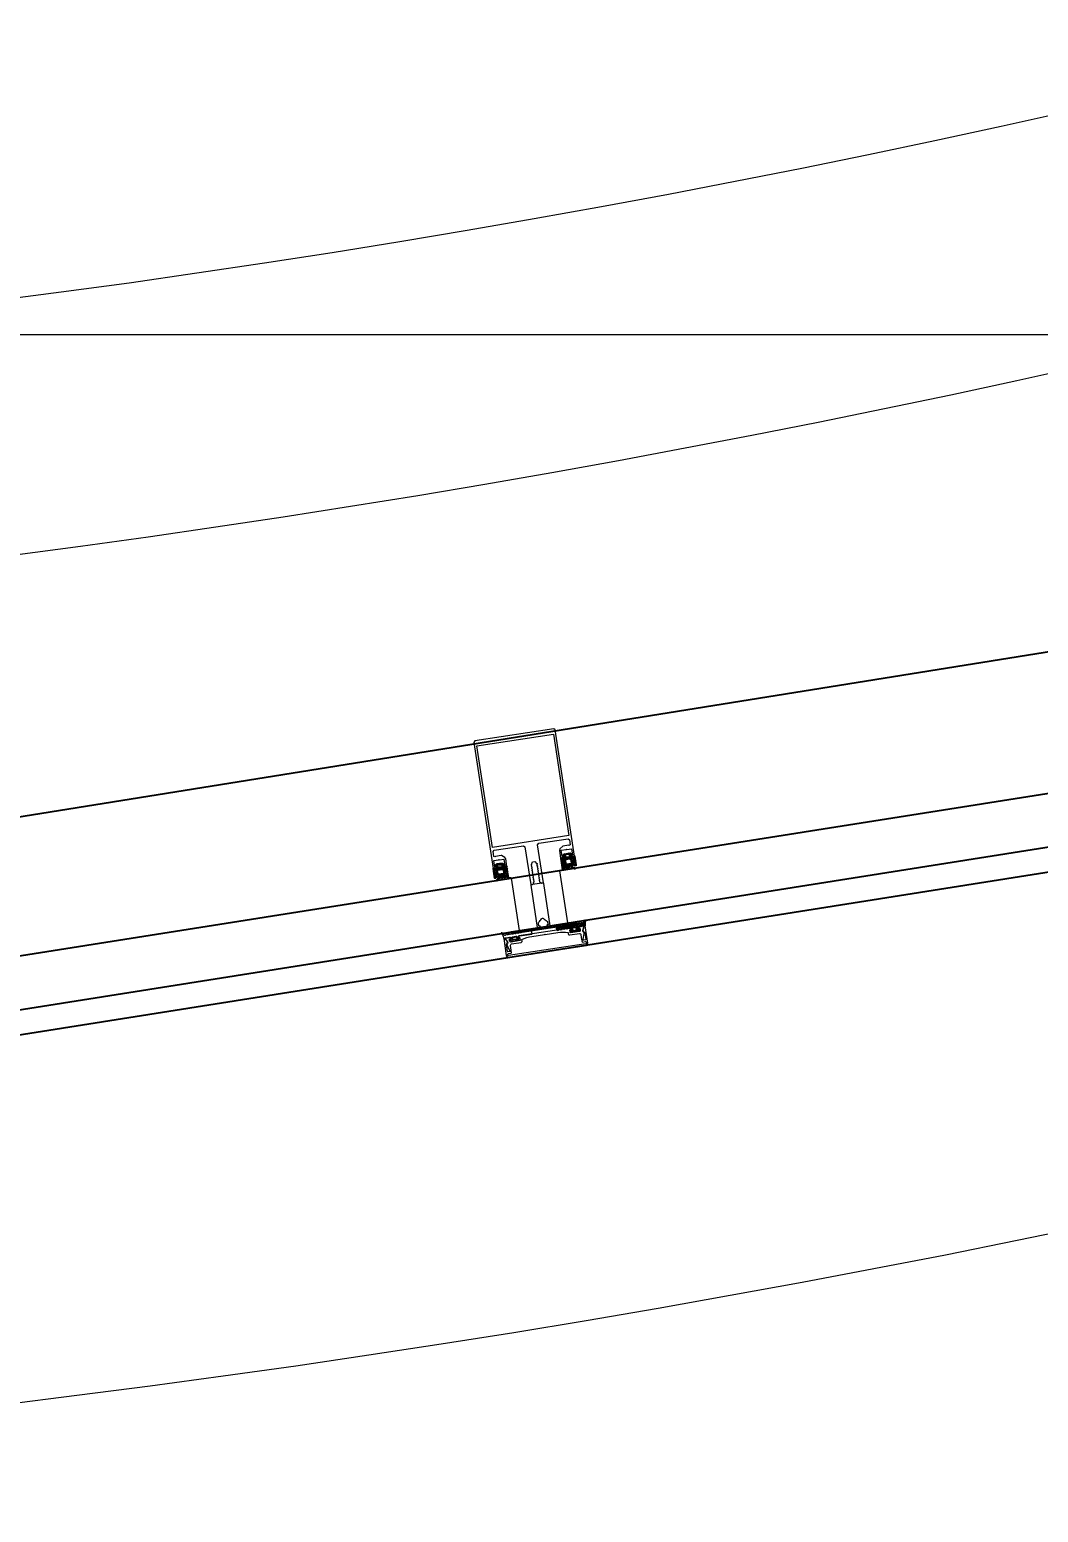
# Model space of a CAD drawing. Header units: millimetres. Extents: x -8689834 to 9419935, y 0 to 135940.
# Drawn here: x -61000 to -60218, y 105688 to 106837 of the extents above; entities that cross this region are included whole.
import ezdxf
from ezdxf import colors
from ezdxf.entities.mleader import LeaderData, LeaderLine
from ezdxf.math import Vec2, Vec3

# ---------------------------------------------------------------- set-up
doc = ezdxf.new("R2010")
doc.units = ezdxf.units.MM
doc.header["$MEASUREMENT"] = 0
doc.linetypes.add('CENTER', pattern=[2, 1.25, -0.25, 0.25, -0.25])
doc.layers.get('0').update_dxf_attribs({"color": 250, "lineweight": 9})
doc.layers.add('АР_новое окно', color=155, linetype='Continuous')
for name, color, linetype, lineweight in [('АР_Окна', 4, 'Continuous', 0), ('АР_Оси', 7, 'Continuous', 9), ('АР_Отметки', 250, 'Continuous', 15), ('АР_Подоконники', 163, 'Continuous', 9), ('АР_Сущ Несущая стена', 216, 'Continuous', 30)]:
    doc.layers.add(name, color=color, linetype=linetype, lineweight=lineweight)
doc.layers.get('0').freeze()
doc.styles.add('ISOCPEUR', font='isocpeur.ttf', dxfattribs={"width": 0.7})
pattern_1 = [(53.70590696, (-327246.9913, -7413.0294), (-1.279508033, 0.939689014), []), (143.70590696, (-327246.9913, -7413.0294), (-0.939689014, -1.279508033), [])]

# ---------------------------------------------------------------- blocks, each defined once
blk = doc.blocks.new('_DotSmall')
at = {"color": 0, "linetype": 'ByBlock', "const_width": 0.5}
blk.add_lwpolyline([(-0.0625, 0, 1), (0.0625, 0, 1)], format="xyb", close=True, dxfattribs=at)
blk = doc.blocks.new('A$Cec9b444d')
at = {"layer": 'АР_новое окно'}
h = blk.add_hatch(dxfattribs=at)
h.set_pattern_fill('ANSI37', color=256, scale=0.5, angle=8.7059)
h.set_pattern_definition(pattern_1)
edge = h.paths.add_edge_path()
edge.add_line((-1301.6, -6391.4), (-1300.7, -6391.3))
edge.add_arc((-1300.6, -6391.7), 0.427, 47.1731, 98.7125, ccw=False)
edge.add_arc((-1300, -6391.1), 0.427, 227.1851, 368.7091)
edge.add_line((-1299.6, -6391), (-1299.8, -6390))
edge.add_arc((-1300, -6390), 0.183, 8.6877, 98.7241)
edge.add_line((-1300, -6389.8), (-1300.1, -6389.8))
edge.add_arc((-1300.1, -6389.6), 0.183, 143.6951, 278.7065, ccw=False)
edge.add_line((-1300.3, -6389.5), (-1299.2, -6388.3))
edge.add_arc((-1298.8, -6388.7), 0.637, 97.7482, 135.0802, ccw=False)
edge.add_line((-1298.9, -6388.1), (-1294.8, -6387.4))
edge.add_arc((-1294.7, -6388.1), 0.637, 62.3316, 99.6636, ccw=False)
edge.add_line((-1294.4, -6387.5), (-1293, -6388.4))
edge.add_arc((-1293.1, -6388.6), 0.183, -81.2947, 53.7167, ccw=False)
edge.add_line((-1293.1, -6388.7), (-1293.2, -6388.8))
edge.add_arc((-1293.2, -6388.9), 0.183, 98.6877, 188.7241)
edge.add_line((-1293.4, -6389), (-1293.2, -6390.1))
edge.add_arc((-1292.8, -6390), 0.427, 188.7027, 330.2267)
edge.add_arc((-1292, -6390.4), 0.427, 98.6993, 150.2387, ccw=False)
edge.add_line((-1292.1, -6390), (-1291, -6389.8))
edge.add_arc((-1291, -6390), 0.183, 8.6877, 98.7241, ccw=False)
edge.add_line((-1290.8, -6390), (-1289.7, -6397.1))
edge.add_arc((-1290, -6397.2), 0.306, -81.2152, 11.8611, ccw=False)
edge.add_line((-1290, -6397.5), (-1290.7, -6397.6))
edge.add_arc((-1290.7, -6397.3), 0.304, 253.6607, 278.7278, ccw=False)
edge.add_line((-1290.8, -6397.6), (-1293, -6397))
edge.add_arc((-1293.1, -6397.3), 0.305, 73.6917, 228.3359)
edge.add_arc((-1286.8, -6390), 9.95, 229.4319, 247.5187)
edge.add_arc((-1290.7, -6399.6), 0.4, 0.248, 77.1638, ccw=False)
edge.add_arc((-1290.9, -6399.4), 0.602, 250.8253, 345.0781, ccw=False)
edge.add_arc((-1286.9, -6389.8), 11, 238.5841, 247.3857, ccw=False)
edge.add_arc((-1295.7, -6404.4), 6.09, 58.8587, 78.7142)
edge.add_arc((-1294.6, -6398.8), 0.305, 77.8704, 154.3689)
edge.add_line((-1294.9, -6398.6), (-1295.3, -6399.4))
edge.add_arc((-1295.5, -6399.3), 0.305, 223.0488, 334.363, ccw=False)
edge.add_line((-1295.8, -6399.5), (-1296.4, -6398.8))
edge.add_arc((-1296.6, -6399.1), 0.305, 43.0488, 154.363)
edge.add_line((-1296.9, -6398.9), (-1297.2, -6399.7))
edge.add_arc((-1297.5, -6399.6), 0.305, 223.0488, 334.363, ccw=False)
edge.add_line((-1297.7, -6399.8), (-1298.3, -6399.1))
edge.add_arc((-1298.5, -6399.4), 0.305, 43.0526, 143.6977)
edge.add_line((-1298.8, -6399.2), (-1299.9, -6400.7))
edge.add_arc((-1300.1, -6400.5), 0.305, 188.7328, 323.702, ccw=False)
edge.add_line((-1300.4, -6400.6), (-1301.8, -6391.7))
edge.add_arc((-1301.6, -6391.6), 0.183, 98.7241, 188.7241, ccw=False)
edge = h.paths.add_edge_path(flags=16)
edge.add_line((-1295.4, -6388.4), (-1298, -6388.8))
edge.add_arc((-1297.9, -6389.3), 0.541, 98.7059, 188.7059)
edge.add_line((-1298.4, -6389.4), (-1298.3, -6390.4))
edge.add_arc((-1297.7, -6390.3), 0.541, 188.7059, 278.7059)
edge.add_line((-1297.7, -6390.8), (-1295.1, -6390.5))
edge.add_arc((-1295.2, -6389.9), 0.541, 278.7059, 368.7059)
edge.add_line((-1294.7, -6389.8), (-1294.8, -6388.9))
edge.add_arc((-1295.3, -6388.9), 0.541, 8.7059, 98.7059)
edge = h.paths.add_edge_path(flags=16)
edge.add_line((-1294.3, -6392.1), (-1298, -6392.6))
edge.add_arc((-1297.9, -6393.2), 0.541, 98.7059, 188.7059)
edge.add_line((-1298.4, -6393.2), (-1298, -6395.8))
edge.add_arc((-1297.5, -6395.7), 0.541, 188.7059, 278.7059)
edge.add_line((-1297.4, -6396.2), (-1293.7, -6395.7))
edge.add_arc((-1293.8, -6395.1), 0.541, 278.7059, 368.7059)
edge.add_line((-1293.2, -6395.1), (-1293.6, -6392.5))
edge.add_arc((-1294.2, -6392.6), 0.541, 8.7059, 98.7059)
h = blk.add_hatch(dxfattribs=at)
h.set_pattern_fill('ANSI37', color=256, scale=0.5, angle=8.7059)
h.set_pattern_definition(pattern_1)
edge = h.paths.add_edge_path()
edge.add_line((-1343.7, -6397.9), (-1344.6, -6398))
edge.add_arc((-1344.6, -6398.5), 0.427, 98.6993, 150.2387)
edge.add_arc((-1345.3, -6398), 0.427, 188.7027, 330.2267, ccw=False)
edge.add_line((-1345.7, -6398.1), (-1345.9, -6397))
edge.add_arc((-1345.7, -6397), 0.183, 98.6877, 188.7241, ccw=False)
edge.add_line((-1345.7, -6396.8), (-1345.6, -6396.8))
edge.add_arc((-1345.6, -6396.6), 0.183, 278.7053, 413.7167)
edge.add_line((-1345.5, -6396.5), (-1346.9, -6395.6))
edge.add_arc((-1347.2, -6396.1), 0.637, 62.3316, 99.6636)
edge.add_line((-1347.3, -6395.5), (-1351.4, -6396.1))
edge.add_arc((-1351.3, -6396.8), 0.637, 97.7482, 135.0802)
edge.add_line((-1351.8, -6396.3), (-1352.8, -6397.6))
edge.add_arc((-1352.7, -6397.7), 0.183, 143.6951, 278.7065)
edge.add_line((-1352.6, -6397.9), (-1352.5, -6397.8))
edge.add_arc((-1352.5, -6398), 0.183, 8.6877, 98.7241, ccw=False)
edge.add_line((-1352.3, -6398), (-1352.1, -6399.1))
edge.add_arc((-1352.6, -6399.1), 0.427, -132.8149, 8.7091, ccw=False)
edge.add_arc((-1353.1, -6399.8), 0.427, 47.1731, 98.7125)
edge.add_line((-1353.2, -6399.3), (-1354.3, -6399.5))
edge.add_arc((-1354.3, -6399.7), 0.183, 98.6877, 188.7241)
edge.add_line((-1354.4, -6399.7), (-1353.4, -6406.8))
edge.add_arc((-1353, -6406.8), 0.306, 185.5508, 278.627)
edge.add_line((-1353, -6407.1), (-1352.3, -6407))
edge.add_arc((-1352.3, -6406.7), 0.304, 278.684, 303.7511)
edge.add_line((-1352.2, -6406.9), (-1350.2, -6405.8))
edge.add_arc((-1350.1, -6406), 0.305, -30.9241, 123.7201, ccw=False)
edge.add_arc((-1358.2, -6400.9), 9.95, 309.8931, 327.9799, ccw=False)
edge.add_arc((-1351.7, -6408.9), 0.4, 120.248, 197.1638)
edge.add_arc((-1351.5, -6408.7), 0.602, 212.3338, 306.5865)
edge.add_arc((-1358.3, -6400.7), 11, 310.0261, 318.8277)
edge.add_arc((-1345.4, -6412), 6.09, 118.6976, 138.5531, ccw=False)
edge.add_arc((-1348.2, -6407), 0.305, 43.0429, 119.5415, ccw=False)
edge.add_line((-1348, -6406.7), (-1347.4, -6407.4))
edge.add_arc((-1347.1, -6407.2), 0.305, 223.0488, 334.363)
edge.add_line((-1346.9, -6407.3), (-1346.5, -6406.5))
edge.add_arc((-1346.2, -6406.7), 0.305, 43.0488, 154.363, ccw=False)
edge.add_line((-1346, -6406.4), (-1345.4, -6407.1))
edge.add_arc((-1345.2, -6406.9), 0.305, 223.0488, 334.363)
edge.add_line((-1344.9, -6407), (-1344.5, -6406.2))
edge.add_arc((-1344.3, -6406.4), 0.305, 53.7141, 154.3592, ccw=False)
edge.add_line((-1344.1, -6406.1), (-1342.6, -6407.2))
edge.add_arc((-1342.4, -6407), 0.305, 233.7098, 368.679)
edge.add_line((-1342.1, -6406.9), (-1343.5, -6398))
edge.add_arc((-1343.6, -6398.1), 0.183, 8.6877, 98.6877)
edge = h.paths.add_edge_path(flags=16)
edge.add_line((-1350.5, -6396.8), (-1348, -6396.5))
edge.add_arc((-1347.9, -6397), 0.541, 8.7059, 98.7059, ccw=False)
edge.add_line((-1347.3, -6396.9), (-1347.2, -6397.9))
edge.add_arc((-1347.7, -6398), 0.541, -81.2941, 8.7059, ccw=False)
edge.add_line((-1347.6, -6398.5), (-1350.2, -6398.9))
edge.add_arc((-1350.3, -6398.4), 0.541, 188.7059, 278.7059, ccw=False)
edge.add_line((-1350.8, -6398.4), (-1351, -6397.5))
edge.add_arc((-1350.4, -6397.4), 0.541, 98.7059, 188.7059, ccw=False)
edge = h.paths.add_edge_path(flags=16)
edge.add_line((-1350.5, -6400.7), (-1346.8, -6400.1))
edge.add_arc((-1346.7, -6400.6), 0.541, 8.7059, 98.7059, ccw=False)
edge.add_line((-1346.2, -6400.6), (-1345.8, -6403.1))
edge.add_arc((-1346.3, -6403.2), 0.541, -81.2941, 8.7059, ccw=False)
edge.add_line((-1346.2, -6403.7), (-1350, -6404.3))
edge.add_arc((-1350.1, -6403.8), 0.541, 188.7059, 278.7059, ccw=False)
edge.add_line((-1350.6, -6403.8), (-1351, -6401.3))
edge.add_arc((-1350.4, -6401.2), 0.541, 98.7059, 188.7059, ccw=False)
h = blk.add_hatch(dxfattribs=at)
h.set_pattern_fill('ANSI37', color=256, scale=0.5, angle=8.7059)
h.set_pattern_definition([(53.70590696, (-327246.894, -7413.6643), (-1.279508033, 0.939689014), []), (143.70590696, (-327246.894, -7413.6643), (-0.939689014, -1.279508033), [])])
edge = h.paths.add_edge_path()
edge.add_arc((-1292.8, -6448.4), 0.549, 233.7044, 278.7059)
edge.add_line((-1293.1, -6448.8), (-1294.5, -6447.8))
edge.add_arc((-1294.4, -6447.6), 0.183, 98.7059, 233.7044)
edge.add_line((-1294.4, -6447.5), (-1294.2, -6447.4))
edge.add_arc((-1294.2, -6447.2), 0.183, 278.7059, 368.7059)
edge.add_line((-1294, -6447.2), (-1294.2, -6446))
edge.add_arc((-1294.6, -6446.1), 0.427, 8.7059, 150.2324)
edge.add_arc((-1295.4, -6445.6), 0.427, 278.7059, 330.2324)
edge.add_line((-1295.3, -6446.1), (-1304.5, -6447.5))
edge.add_arc((-1304.6, -6447.2), 0.305, 188.7059, 278.7059)
edge.add_line((-1304.9, -6447.2), (-1305.2, -6444.8))
edge.add_arc((-1304.9, -6444.8), 0.304, 154.3416, 188.7059)
edge.add_line((-1305.2, -6444.6), (-1304.8, -6444.4))
edge.add_arc((-1293.1, -6496.1), 53, 94.6501, 102.7617)
edge.add_line((-1297.4, -6443.3), (-1296.8, -6443.9))
edge.add_arc((-1296.6, -6443.7), 0.305, 223.0496, 334.3622)
edge.add_line((-1296.3, -6443.8), (-1295.9, -6443.1))
edge.add_arc((-1295.7, -6443.2), 0.305, 43.0496, 154.3622)
edge.add_line((-1295.4, -6443), (-1294.7, -6443.6))
edge.add_arc((-1294.5, -6443.4), 0.305, 223.0496, 334.3622)
edge.add_line((-1294.2, -6443.5), (-1293.8, -6442.7))
edge.add_arc((-1293.6, -6442.9), 0.305, 43.0496, 154.3622)
edge.add_line((-1293.3, -6442.7), (-1292.8, -6443.3))
edge.add_arc((-1292.5, -6443.1), 0.305, 223.0496, 334.3622)
edge.add_line((-1292.3, -6443.2), (-1291.9, -6442.4))
edge.add_arc((-1291.6, -6442.6), 0.305, 43.0496, 154.3622)
edge.add_line((-1291.4, -6442.4), (-1290.8, -6443))
edge.add_arc((-1290.6, -6442.8), 0.305, 223.0496, 334.3622)
edge.add_line((-1290.3, -6442.9), (-1289.8, -6442.1))
edge.add_arc((-1289.5, -6442.2), 0.305, 43.0496, 154.3622)
edge.add_line((-1289.3, -6442), (-1288.7, -6442.7))
edge.add_arc((-1288.5, -6442.5), 0.305, 223.0496, 334.3622)
edge.add_line((-1288.2, -6442.6), (-1287.8, -6441.8))
edge.add_arc((-1287.6, -6441.9), 0.305, 43.0496, 154.3622)
edge.add_line((-1287.4, -6441.7), (-1286.8, -6442.4))
edge.add_arc((-1286.5, -6442.2), 0.305, 223.0496, 334.3622)
edge.add_line((-1286.3, -6442.3), (-1285.9, -6441.5))
edge.add_arc((-1285.6, -6441.6), 0.305, 34.2637, 154.3666)
edge.add_line((-1285.4, -6441.5), (-1284.9, -6442.3))
edge.add_arc((-1284.6, -6442.1), 0.305, 214.2673, 340.6859)
edge.add_arc((-1276.8, -6444.8), 7.99, 137.5248, 160.6859)
edge.add_arc((-1282.5, -6439.6), 0.305, 331.2298, 497.5248)
edge.add_arc((-1276.9, -6442.7), 6.03, 151.2298, 188.7059)
edge.add_line((-1282.9, -6443.6), (-1282.9, -6443.7))
edge.add_arc((-1283.3, -6443.8), 0.427, 278.7059, 368.7059)
edge.add_line((-1283.2, -6444.2), (-1287, -6444.8))
edge.add_arc((-1287, -6444.4), 0.427, 227.1754, 278.7059)
edge.add_arc((-1287.6, -6445), 0.427, 47.1754, 117.953)
edge.add_arc((-1287.6, -6445), 0.427, 117.9392, 188.7059)
edge.add_line((-1288, -6445.1), (-1287.8, -6446.3))
edge.add_arc((-1287.7, -6446.2), 0.183, 188.7059, 278.7059)
edge.add_line((-1287.6, -6446.4), (-1287.4, -6446.4))
edge.add_arc((-1287.4, -6446.6), 0.183, 323.7074, 458.7059)
edge.add_line((-1287.2, -6446.7), (-1288.2, -6448.1))
edge.add_arc((-1288.7, -6447.7), 0.549, 278.7059, 323.7074)
edge.add_line((-1288.6, -6448.3), (-1292.7, -6448.9))
edge = h.paths.add_edge_path(flags=16)
edge.add_arc((-1289.5, -6446.9), 0.541, 278.7059, 368.7059)
edge.add_line((-1292, -6447.9), (-1289.5, -6447.5))
edge.add_arc((-1292.1, -6447.3), 0.541, 188.7059, 278.7059)
edge.add_line((-1292.8, -6446.2), (-1292.6, -6447.4))
edge.add_arc((-1292.3, -6446.1), 0.541, 98.7059, 188.7059)
edge.add_line((-1289.8, -6445.2), (-1292.4, -6445.6))
edge.add_arc((-1289.7, -6445.7), 0.541, 8.7059, 98.7059)
edge.add_line((-1289, -6446.9), (-1289.2, -6445.6))
at = {"layer": 'АР_новое окно', "ltscale": 100}
for p, q in [((-353.7, -6140.2), (-2302.5, -6453)), ((-327.9, -6247.2), (-2319.5, -6562.1)), ((-328.9, -6289.2), (-2325.4, -6604.9)), ((-330.6, -6308.5), (-2309.9, -6621.8))]:
    blk.add_line(p, q, dxfattribs=at)
at = {"layer": 'АР_новое окно', "lineweight": 0, "ltscale": 100, "transparency": 33554687}
for points in [[(-1369.3, -6301.8), (-1354.3, -6399.6), (-1352.3, -6399.3), (-1351.9, -6398.8), (-1351.9, -6398.3), (-1353, -6398.5), (-1353.8, -6393.5), (-1350, -6393), (-1349.9, -6392.6), (-1349.4, -6392.9), (-1345.8, -6392.3), (-1345.1, -6397.2), (-1346, -6397.4), (-1346, -6397.9), (-1345.4, -6398.3), (-1343.5, -6398), (-1344.4, -6392.1), (-1345.2, -6391), (-1347.7, -6389.6), (-1348, -6389.5), (-1352.4, -6390.2), (-1352.8, -6390.5), (-1353.6, -6390.4), (-1354.2, -6386.4), (-1353.4, -6385.3), (-1330.7, -6381.9), (-1329.6, -6382.7), (-1325.1, -6412.1), (-1324.7, -6412.3), (-1323.6, -6412.1), (-1322.7, -6411), (-1322.8, -6410.1), (-1322.4, -6409.7), (-1322.6, -6408.5), (-1323.1, -6408.3), (-1322.6, -6408), (-1322.8, -6406.8), (-1323.4, -6406.5), (-1322.9, -6406.2), (-1323.1, -6405), (-1323.6, -6404.8), (-1323.2, -6404.4), (-1323.4, -6403.2), (-1323.9, -6403), (-1323.5, -6402.6), (-1323.7, -6401.4), (-1324.2, -6401.2), (-1323.7, -6400.9), (-1323.9, -6399.7), (-1324.5, -6399.4), (-1324, -6399.1), (-1324.2, -6397.9), (-1324.7, -6397.6), (-1324.3, -6397.3), (-1324.4, -6396.5), (-1323.6, -6394.5), (-1321.9, -6394.2), (-1320.7, -6395.7), (-1319.9, -6396), (-1320.4, -6396.3), (-1320.2, -6397.5), (-1319.6, -6397.8), (-1320.1, -6398.1), (-1319.9, -6399.3), (-1319.4, -6399.6), (-1319.8, -6399.9), (-1319.6, -6401.1), (-1319.1, -6401.3), (-1319.5, -6401.7), (-1319.4, -6402.9), (-1318.8, -6403.1), (-1319.3, -6403.4), (-1319.1, -6404.7), (-1318.6, -6404.9), (-1319, -6405.2), (-1318.8, -6406.4), (-1318.3, -6406.7), (-1318.7, -6407), (-1318.5, -6408.2), (-1318, -6408.4), (-1318.4, -6408.8), (-1318.3, -6410), (-1317.7, -6410.2), (-1316.6, -6411), (-1315.4, -6410.8), (-1315.2, -6410.6), (-1319.7, -6381.2), (-1318.9, -6380), (-1296.1, -6376.5), (-1295, -6377.4), (-1294.4, -6381.3), (-1295.3, -6381.7), (-1295.6, -6381.5), (-1300.1, -6382.2), (-1300.2, -6382.4), (-1302.4, -6384.4), (-1302.8, -6385.7), (-1301.9, -6391.6), (-1300, -6391.3), (-1299.5, -6390.8), (-1299.5, -6390.3), (-1300.6, -6390.4), (-1301.4, -6385.5), (-1297.6, -6384.9), (-1297.4, -6384.5), (-1297, -6384.8), (-1293.4, -6384.3), (-1292.7, -6389.2), (-1293.6, -6389.4), (-1293.6, -6389.9), (-1293, -6390.3), (-1291.1, -6390), (-1306.1, -6292.1), (-1307.2, -6291.3), (-1368.5, -6300.7)], [(-1366.8, -6304.5), (-1307.5, -6295.4), (-1295.5, -6374.1), (-1354.7, -6383.2)], [(-1282.3, -6457.9), (-1342.4, -6467.1), (-1342.7, -6466.9), (-1342.8, -6465.9), (-1342.6, -6465.5), (-1340.2, -6465.1), (-1340, -6464.8), (-1340.1, -6464.1), (-1340.4, -6463.8), (-1342.8, -6464.1), (-1343.1, -6463.9), (-1343.9, -6458.5), (-1343.2, -6457.1), (-1343.2, -6456.3), (-1345.3, -6453.4), (-1346, -6453.8), (-1344, -6467.1), (-1342.3, -6468.5), (-1281.9, -6459.2), (-1280.7, -6457.5), (-1282.8, -6444.1), (-1283.5, -6443.9), (-1284.7, -6447.3), (-1284.5, -6448.2), (-1283.2, -6449.2), (-1282.4, -6454.6), (-1282.7, -6454.9), (-1285.1, -6455.3), (-1285.3, -6455.7), (-1285.2, -6456.4), (-1284.9, -6456.6), (-1282.5, -6456.2), (-1282.1, -6456.6), (-1281.9, -6457.6)]]:
    blk.add_lwpolyline(points, close=True, dxfattribs=at)
for points in [[(-1301.6, -6391.4), (-1300.7, -6391.3, -0.228752), (-1300.3, -6391.4, 0.710164), (-1299.6, -6391), (-1299.8, -6390, 0.4144), (-1300, -6389.8), (-1300.1, -6389.8, -0.66825), (-1300.3, -6389.5), (-1299.2, -6388.3, -0.164348), (-1298.9, -6388.1), (-1294.8, -6387.4, -0.164348), (-1294.4, -6387.5), (-1293, -6388.4, -0.66825), (-1293.1, -6388.7), (-1293.2, -6388.8, 0.4144), (-1293.4, -6389), (-1293.2, -6390.1, 0.710164), (-1292.4, -6390.2, -0.228752), (-1292.1, -6390), (-1291, -6389.8, -0.4144), (-1290.8, -6390), (-1289.7, -6397.1, -0.430028), (-1290, -6397.5), (-1290.7, -6397.6, -0.109814), (-1290.8, -6397.6), (-1293, -6397, 0.800036), (-1293.3, -6397.5, 0.079083), (-1290.6, -6399.2, -0.348803), (-1290.3, -6399.6, -0.436125), (-1291.1, -6400, -0.038423), (-1292.6, -6399.2, 0.086853), (-1294.6, -6398.5, 0.346763), (-1294.9, -6398.6), (-1295.3, -6399.4, -0.527877), (-1295.8, -6399.5), (-1296.4, -6398.8, 0.527877), (-1296.9, -6398.9), (-1297.2, -6399.7, -0.527877), (-1297.7, -6399.8), (-1298.3, -6399.1, 0.469739), (-1298.8, -6399.2), (-1299.9, -6400.7, -0.667984), (-1300.4, -6400.6), (-1301.8, -6391.7, -0.414214)], [(-1343.7, -6397.9), (-1344.6, -6398, 0.228752), (-1344.9, -6398.2, -0.710164), (-1345.7, -6398.1), (-1345.9, -6397, -0.4144), (-1345.7, -6396.8), (-1345.6, -6396.8, 0.66825), (-1345.5, -6396.5), (-1346.9, -6395.6, 0.164348), (-1347.3, -6395.5), (-1351.4, -6396.1, 0.164348), (-1351.8, -6396.3), (-1352.8, -6397.6, 0.66825), (-1352.6, -6397.9), (-1352.5, -6397.8, -0.4144), (-1352.3, -6398), (-1352.1, -6399.1, -0.710164), (-1352.8, -6399.5, 0.228752), (-1353.2, -6399.3), (-1354.3, -6399.5, 0.4144), (-1354.4, -6399.7), (-1353.4, -6406.8, 0.430028), (-1353, -6407.1), (-1352.3, -6407, 0.109814), (-1352.2, -6406.9), (-1350.2, -6405.8, -0.800036), (-1349.8, -6406.2, -0.079083), (-1351.9, -6408.6, 0.348803), (-1352, -6409, 0.436125), (-1351.2, -6409.2, 0.038423), (-1350, -6408, -0.086853), (-1348.3, -6406.7, -0.346763), (-1348, -6406.7), (-1347.4, -6407.4, 0.527877), (-1346.9, -6407.3), (-1346.5, -6406.5, -0.527877), (-1346, -6406.4), (-1345.4, -6407.1, 0.527877), (-1344.9, -6407), (-1344.5, -6406.2, -0.469739), (-1344.1, -6406.1), (-1342.6, -6407.2, 0.667984), (-1342.1, -6406.9), (-1343.5, -6398, 0.414214)], [(-1323.6, -6412.1), (-1324.7, -6412.3, 0.523933), (-1325, -6412.6), (-1320, -6445.4, 0.414326), (-1319.4, -6445.9), (-1318.1, -6445.7, 0.410627), (-1317.6, -6445), (-1317.7, -6444.4, 0.492552), (-1318, -6444.2), (-1318.5, -6444.2, -0.441111), (-1318.7, -6444), (-1319, -6442.2, -0.208057), (-1318.7, -6441.3, -0.000016), (-1316.7, -6438.6, -0.439819), (-1315.2, -6438.4, -0.000016), (-1312.5, -6440.4, -0.208057), (-1312, -6441.1), (-1311.6, -6442.9, -0.441111), (-1311.8, -6443.2), (-1312.3, -6443.3, 0.492552), (-1312.5, -6443.6), (-1312.4, -6444.2, 0.410627), (-1311.8, -6444.7), (-1310.5, -6444.5, 0.414326), (-1310, -6443.9), (-1315, -6411.1, 0.523933), (-1315.4, -6410.8), (-1316.5, -6411)], [(-1334.3, -6451.9), (-1334.7, -6452.5), (-1334.6, -6453.1), (-1333.7, -6452.9), (-1333.3, -6455.2, -0.414362), (-1333.6, -6455.5), (-1340.2, -6456.6, -0.414326), (-1341.4, -6455.7), (-1341.6, -6454.1), (-1340.5, -6454), (-1340.6, -6453.4), (-1341.3, -6453), (-1344.7, -6453.5, 0.551224), (-1344.9, -6454), (-1343.1, -6456.5, -0.267349), (-1343, -6457.6), (-1343.6, -6458.6, 0.249629), (-1343.6, -6459.1), (-1341.2, -6463.3, 0.827043), (-1340.2, -6463), (-1340.8, -6459.3, -0.414326), (-1339.9, -6458.1), (-1332.6, -6456.9, 0.414326), (-1331.7, -6455.8), (-1331.9, -6454.6, -0.082799), (-1324.1, -6452.3), (-1314.4, -6450.8), (-1314.2, -6450.4), (-1313.8, -6450.7), (-1304.1, -6449.2, -0.082799), (-1296, -6449.1), (-1295.9, -6450.3, 0.414326), (-1294.7, -6451.1), (-1287.3, -6450, -0.414326), (-1286.1, -6450.9), (-1285.6, -6454.6, 0.827043), (-1284.5, -6454.7), (-1283.5, -6449.9, 0.249629), (-1283.6, -6449.4), (-1284.5, -6448.6, -0.267349), (-1284.7, -6447.6), (-1283.8, -6444.6, 0.551224), (-1284.2, -6444.2), (-1287.5, -6444.7), (-1288.1, -6445.3), (-1288, -6445.9), (-1286.9, -6445.7), (-1286.6, -6447.3, -0.414326), (-1287.5, -6448.5), (-1294.1, -6449.5, -0.414362), (-1294.5, -6449.3), (-1294.8, -6447), (-1293.9, -6446.8), (-1294, -6446.2), (-1294.5, -6445.8)], [(-1285.9, -6441.5, -0.57795), (-1285.4, -6441.5), (-1284.9, -6442.3, 0.615334), (-1284.3, -6442.2, -0.101403), (-1282.7, -6439.4, -0.887085), (-1282.2, -6439.8, 0.164997), (-1282.9, -6443.6), (-1282.9, -6443.7, -0.414304), (-1283.2, -6444.2), (-1287, -6444.8, -0.228696), (-1287.3, -6444.7, 0.319049), (-1287.8, -6444.6, 0.319002), (-1288, -6445.1), (-1287.8, -6446.3, 0.4144), (-1287.6, -6446.4), (-1287.4, -6446.4, -0.668339), (-1287.2, -6446.7), (-1288.2, -6448.1, -0.198883), (-1288.6, -6448.3), (-1292.7, -6448.9, -0.198883), (-1293.1, -6448.8), (-1294.5, -6447.8, -0.668339), (-1294.4, -6447.5), (-1294.2, -6447.4, 0.4144), (-1294, -6447.2), (-1294.2, -6446, 0.710202), (-1295, -6445.9, -0.228696), (-1295.3, -6446.1), (-1304.5, -6447.5, -0.414362), (-1304.9, -6447.2), (-1305.2, -6444.8, -0.151171), (-1305.2, -6444.6), (-1304.8, -6444.4, -0.035408), (-1297.4, -6443.3), (-1296.8, -6443.9, 0.527868), (-1296.3, -6443.8), (-1295.9, -6443.1, -0.527868), (-1295.4, -6443), (-1294.7, -6443.6, 0.527868), (-1294.2, -6443.5), (-1293.8, -6442.7, -0.527868), (-1293.3, -6442.7), (-1292.8, -6443.3, 0.527868), (-1292.3, -6443.2), (-1291.9, -6442.4, -0.527868), (-1291.4, -6442.4), (-1290.8, -6443, 0.527868), (-1290.3, -6442.9), (-1289.8, -6442.1, -0.527868), (-1289.3, -6442), (-1288.7, -6442.7, 0.527868), (-1288.2, -6442.6), (-1287.8, -6441.8, -0.527868), (-1287.4, -6441.7), (-1286.8, -6442.4, 0.527868), (-1286.3, -6442.3)], [(-1343.8, -6450.4, 0.57795), (-1344.3, -6450.5), (-1344.6, -6451.4, -0.615334), (-1345.1, -6451.5, 0.101403), (-1347.5, -6449.4, 0.887085), (-1347.9, -6449.8, -0.164997), (-1346.1, -6453.3), (-1346.1, -6453.4, 0.414304), (-1345.6, -6453.8), (-1341.8, -6453.2, 0.228696), (-1341.5, -6453, -0.319049), (-1341.1, -6452.8, -0.319002), (-1340.7, -6453.1), (-1340.5, -6454.3, -0.4144), (-1340.7, -6454.5), (-1340.9, -6454.6, 0.668339), (-1341, -6454.9), (-1339.6, -6455.9, 0.198883), (-1339.2, -6456), (-1335.1, -6455.4, 0.198883), (-1334.8, -6455.2), (-1333.7, -6453.8, 0.668339), (-1333.9, -6453.5), (-1334.2, -6453.5, -0.4144), (-1334.4, -6453.4), (-1334.6, -6452.2, -0.710202), (-1333.8, -6451.8, 0.228696), (-1333.5, -6451.9), (-1324.3, -6450.5, 0.414362), (-1324, -6450.2), (-1324.4, -6447.8, 0.151171), (-1324.5, -6447.6), (-1324.9, -6447.5, 0.035408), (-1332.3, -6448.6), (-1332.7, -6449.4, -0.527868), (-1333.2, -6449.5), (-1333.8, -6448.9, 0.527868), (-1334.3, -6448.9), (-1334.8, -6449.7, -0.527868), (-1335.3, -6449.8), (-1335.9, -6449.2, 0.527868), (-1336.4, -6449.2), (-1336.7, -6450, -0.527868), (-1337.2, -6450.1), (-1337.8, -6449.5, 0.527868), (-1338.3, -6449.5), (-1338.7, -6450.3, -0.527868), (-1339.2, -6450.4), (-1339.9, -6449.8, 0.527868), (-1340.4, -6449.9), (-1340.8, -6450.7, -0.527868), (-1341.3, -6450.7), (-1341.9, -6450.1, 0.527868), (-1342.4, -6450.2), (-1342.7, -6451, -0.527868), (-1343.2, -6451)]]:
    blk.add_lwpolyline(points, format="xyb", close=True, dxfattribs=at)
at = {"layer": 'АР_новое окно'}
for points in [[(-1295.4, -6388.4), (-1298, -6388.8, 0.414214), (-1298.4, -6389.4), (-1298.3, -6390.4, 0.414214), (-1297.7, -6390.8), (-1295.1, -6390.5, 0.414214), (-1294.7, -6389.8), (-1294.8, -6388.9, 0.414214)], [(-1350.5, -6396.8), (-1348, -6396.5, -0.414214), (-1347.3, -6396.9), (-1347.2, -6397.9, -0.414214), (-1347.6, -6398.5), (-1350.2, -6398.9, -0.414214), (-1350.8, -6398.4), (-1351, -6397.5, -0.414214)], [(-1350.5, -6400.7), (-1346.8, -6400.1, -0.414214), (-1346.2, -6400.6), (-1345.8, -6403.1, -0.414214), (-1346.2, -6403.7), (-1350, -6404.3, -0.414214), (-1350.6, -6403.8), (-1351, -6401.3, -0.414214)], [(-1294.3, -6392.1), (-1298, -6392.6, 0.414214), (-1298.4, -6393.2), (-1298, -6395.8, 0.414214), (-1297.4, -6396.2), (-1293.7, -6395.7, 0.414214), (-1293.2, -6395.1), (-1293.6, -6392.5, 0.414214)], [(-1289.8, -6445.2), (-1292.4, -6445.6, 0.414214), (-1292.8, -6446.2), (-1292.6, -6447.4, 0.414214), (-1292, -6447.9), (-1289.5, -6447.5, 0.414214), (-1289, -6446.9), (-1289.2, -6445.6, 0.414214)], [(-1339, -6452.7), (-1336.4, -6452.3, -0.414214), (-1335.8, -6452.8), (-1335.6, -6454, -0.414214), (-1336.1, -6454.6), (-1338.6, -6455, -0.414214), (-1339.2, -6454.6), (-1339.4, -6453.3, -0.414214)]]:
    blk.add_lwpolyline(points, format="xyb", close=True, dxfattribs=at)
at = {"layer": 'АР_новое окно', "lineweight": 0, "ltscale": 100, "transparency": 33554687}
for points in [[(-1354.4, -6399.7), (-1354.4, -6399.7)], [(-1343.5, -6398), (-1343.5, -6398)], [(-1295.8, -6442.2), (-1296.3, -6441.8), (-1302.5, -6401.3), (-1302.1, -6400.8), (-1300.5, -6400.5)], [(-1334.2, -6448.1), (-1333.8, -6447.6), (-1340, -6407.1), (-1340.5, -6406.7), (-1342.1, -6406.9)], [(-1340.2, -6449), (-1340.1, -6450)]]:
    blk.add_lwpolyline(points, dxfattribs=at)
at = {"layer": 'АР_новое окно'}
blk.add_lwpolyline([(-1340.1, -6450), (-1289.6, -6442.3), (-1289.7, -6441.3), (-1340.2, -6449)], close=True, dxfattribs=at)
at = {"layer": 'АР_новое окно', "lineweight": 0, "ltscale": 100, "transparency": 33554687}
blk.add_arc((-1353, -6406.8), 0.305, 188.6949, 278.7166, dxfattribs=at)

msp = doc.modelspace()

# ---------------------------------------------------------------- linework, layer by layer
at = {"layer": 'АР_Оси', "linetype": 'CENTER', "ltscale": 1000}
msp.add_line((-89429.5, 106600.7), (-6251.1, 106600.7), dxfattribs=at)
at = {"layer": 'АР_Подоконники', "ltscale": 100}
msp.add_arc((-62167.2, 115478.6), 8924.1, 271.10883, 356.40396, dxfattribs=at)
at = {"layer": 'АР_Сущ Несущая стена', "lineweight": 18, "ltscale": 100}
for centre, radius, start, end in [((-62198.5, 115515.1), 9162, 273.4232, 355.82684), ((-62199.6, 115505.9), 9805.3, 273.20472, 356.15491)]:
    msp.add_arc(centre, radius, start, end, dxfattribs=at)

# ---------------------------------------------------------------- block references
at = {"layer": 'АР_Окна', "ltscale": 100}
msp.add_blockref('A$Cec9b444d', (-59286.2, 112586.5), dxfattribs=at)

# ---------------------------------------------------------------- leaders
at = {"layer": 'АР_Отметки'}
ml = msp.add_multileader_mtext('Standard', dxfattribs=at)
ml.set_content('0,000', color=256, style='ISOCPEUR')
ml.set_leader_properties(color=256, linetype='Continuous', lineweight=-1)
ml.set_arrow_properties(name='DOTSMALL')
ml.build(insert=Vec2(0, 0))
ml.multileader.update_dxf_attribs({"has_text_frame": 1, "text_left_attachment_type": 4, "text_right_attachment_type": 4, "dogleg_length": 100, "arrow_head_size": 180})
ctx = ml.context
ctx.base_point, ctx.char_height, ctx.arrow_head_size, ctx.landing_gap_size, ctx.plane_origin = Vec3(-187276.8, 132110.1), 250, 180, 50, Vec3(-190337.2, 129966.7)
ctx.left_attachment, ctx.right_attachment = 4, 4
notes = []
notes.append((ctx, [(0, (0, 0, 0), (0, 0), (1, 0), 1, [])]))
ctx.mtext.insert, ctx.mtext.width, ctx.mtext.line_spacing_style, ctx.mtext.flow_direction = Vec3(-187226.8, 132443.4), 852.697, 2, 5
ml = msp.add_multileader_mtext('Standard', dxfattribs=at)
ml.set_content('-1,200', color=256, style='ISOCPEUR')
ml.set_leader_properties(color=256, linetype='Continuous', lineweight=-1)
ml.set_arrow_properties(name='DOTSMALL')
ml.build(insert=Vec2(0, 0))
ml.multileader.update_dxf_attribs({"has_text_frame": 1, "text_left_attachment_type": 4, "text_right_attachment_type": 4, "dogleg_length": 100, "arrow_head_size": 180})
ctx = ml.context
ctx.base_point, ctx.char_height, ctx.arrow_head_size, ctx.landing_gap_size, ctx.plane_origin = Vec3(-177720.8, 129646.9), 250, 180, 50, Vec3(-177813.3, 129547.9)
ctx.left_attachment, ctx.right_attachment = 4, 4
notes.append((ctx, [(0, (0, 0, 0), (0, 0), (1, 0), 1, [])]))
ctx.mtext.insert, ctx.mtext.width, ctx.mtext.line_spacing_style, ctx.mtext.flow_direction = Vec3(-177670.8, 129980.2), 852.697, 2, 5
ml = msp.add_multileader_mtext('Standard', dxfattribs=at)
ml.set_content('0,000', color=256, style='ISOCPEUR')
ml.set_leader_properties(color=256, linetype='Continuous', lineweight=-1)
ml.set_arrow_properties(name='DOTSMALL')
ml.build(insert=Vec2(0, 0))
ml.multileader.update_dxf_attribs({"has_text_frame": 1, "text_left_attachment_type": 4, "text_right_attachment_type": 4, "dogleg_length": 100, "arrow_head_size": 180})
ctx = ml.context
ctx.base_point, ctx.char_height, ctx.arrow_head_size, ctx.landing_gap_size, ctx.plane_origin = Vec3(-185687.6, 129607), 250, 180, 50, Vec3(-188748, 127463.6)
ctx.left_attachment, ctx.right_attachment = 4, 4
notes.append((ctx, [(0, (0, 0, 0), (0, 0), (1, 0), 1, [])]))
ctx.mtext.insert, ctx.mtext.width, ctx.mtext.line_spacing_style, ctx.mtext.flow_direction = Vec3(-185637.6, 129940.4), 852.697, 2, 5
ml = msp.add_multileader_mtext('Standard', dxfattribs=at)
ml.set_content('Л.4', color=256, style='ISOCPEUR')
ml.set_leader_properties(color=256, linetype='Continuous', lineweight=-1)
ml.set_arrow_properties(name='DOTSMALL')
ml.build(insert=Vec2(0, 0))
ml.multileader.update_dxf_attribs({"has_text_frame": 1, "text_left_attachment_type": 4, "text_right_attachment_type": 4, "dogleg_length": 100, "arrow_head_size": 180})
ctx = ml.context
ctx.base_point, ctx.char_height, ctx.arrow_head_size, ctx.landing_gap_size, ctx.plane_origin = Vec3(-184816.3, 129601.6), 250, 180, 50, Vec3(-159580.4, 117978.5)
ctx.left_attachment, ctx.right_attachment = 4, 4
notes.append((ctx, [(0, (0, 0, 0), (0, 0), (1, 0), 1, [])]))
ctx.mtext.insert, ctx.mtext.width, ctx.mtext.line_spacing_style, ctx.mtext.flow_direction = Vec3(-184766.3, 129934.9), 852.697, 2, 5
ml = msp.add_multileader_mtext('Standard', dxfattribs=at)
ml.set_content('-1,140', color=256, style='ISOCPEUR')
ml.set_leader_properties(color=256, linetype='Continuous', lineweight=-1)
ml.set_arrow_properties(name='DOTSMALL')
ml.build(insert=Vec2(0, 0))
ml.multileader.update_dxf_attribs({"has_text_frame": 1, "text_left_attachment_type": 4, "text_right_attachment_type": 4, "dogleg_length": 100, "arrow_head_size": 180})
ctx = ml.context
ctx.base_point, ctx.char_height, ctx.arrow_head_size, ctx.landing_gap_size, ctx.plane_origin = Vec3(-180313.7, 128673.3, 0), 250, 180, 50, Vec3(-180395.1, 128959.5, 0)
ctx.left_attachment, ctx.right_attachment = 4, 4
notes.append((ctx, [(0, (0, 0, 0), (0, 0), (1, 0), 1, [])]))
ctx.mtext.insert, ctx.mtext.width, ctx.mtext.line_spacing_style, ctx.mtext.flow_direction = Vec3(-180263.7, 129006.7, 0), 852.697, 2, 5
ml = msp.add_multileader_mtext('Standard', dxfattribs=at)
ml.set_content('0,000', color=256, style='ISOCPEUR')
ml.set_leader_properties(color=256, linetype='Continuous', lineweight=-1)
ml.set_arrow_properties(name='DOTSMALL')
ml.build(insert=Vec2(0, 0))
ml.multileader.update_dxf_attribs({"has_text_frame": 1, "text_left_attachment_type": 4, "text_right_attachment_type": 4, "dogleg_length": 100, "arrow_head_size": 180})
ctx = ml.context
ctx.base_point, ctx.char_height, ctx.arrow_head_size, ctx.landing_gap_size, ctx.plane_origin = Vec3(-187382.8, 126393.4), 250, 180, 50, Vec3(-190443.2, 124250.1)
ctx.left_attachment, ctx.right_attachment = 4, 4
notes.append((ctx, [(0, (0, 0, 0), (0, 0), (1, 0), 1, [])]))
ctx.mtext.insert, ctx.mtext.width, ctx.mtext.line_spacing_style, ctx.mtext.flow_direction = Vec3(-187332.8, 126726.8), 852.697, 2, 5
ml = msp.add_multileader_mtext('Standard', dxfattribs=at)
ml.set_content('Л.5', color=256, style='ISOCPEUR')
ml.set_leader_properties(color=256, linetype='Continuous', lineweight=-1)
ml.set_arrow_properties(name='DOTSMALL')
ml.build(insert=Vec2(0, 0))
ml.multileader.update_dxf_attribs({"has_text_frame": 1, "text_left_attachment_type": 4, "text_right_attachment_type": 4, "dogleg_length": 100, "arrow_head_size": 180})
ctx = ml.context
ctx.base_point, ctx.char_height, ctx.arrow_head_size, ctx.landing_gap_size, ctx.plane_origin = Vec3(-156726.2, 125681.9), 250, 180, 50, Vec3(-131490.3, 114058.8)
ctx.left_attachment, ctx.right_attachment = 4, 4
notes.append((ctx, [(0, (0, 0, 0), (0, 0), (1, 0), 1, [])]))
ctx.mtext.insert, ctx.mtext.width, ctx.mtext.line_spacing_style, ctx.mtext.flow_direction = Vec3(-156676.2, 126015.3), 852.697, 2, 5
ml = msp.add_multileader_mtext('Standard', dxfattribs=at)
ml.set_content('0,000', color=256, style='ISOCPEUR')
ml.set_leader_properties(color=256, linetype='Continuous', lineweight=-1)
ml.set_arrow_properties(name='DOTSMALL')
ml.build(insert=Vec2(0, 0))
ml.multileader.update_dxf_attribs({"has_text_frame": 1, "text_left_attachment_type": 4, "text_right_attachment_type": 4, "dogleg_length": 100, "arrow_head_size": 180})
ctx = ml.context
ctx.base_point, ctx.char_height, ctx.arrow_head_size, ctx.landing_gap_size, ctx.plane_origin = Vec3(-204826.3, 122318.2), 250, 180, 50, Vec3(-207886.6, 120174.8)
ctx.left_attachment, ctx.right_attachment = 4, 4
notes.append((ctx, [(0, (0, 0, 0), (0, 0), (1, 0), 1, [])]))
ctx.mtext.insert, ctx.mtext.width, ctx.mtext.line_spacing_style, ctx.mtext.flow_direction = Vec3(-204776.3, 122651.5), 852.697, 2, 5
ml = msp.add_multileader_mtext('Standard', dxfattribs=at)
ml.set_content('{\\W0.8;-2,730}', color=256, style='ISOCPEUR')
ml.set_leader_properties(color=256, linetype='Continuous', lineweight=-1)
ml.set_arrow_properties(name='DOTSMALL')
ml.build(insert=Vec2(0, 0))
ml.multileader.update_dxf_attribs({"has_text_frame": 1, "text_left_attachment_type": 4, "text_right_attachment_type": 4, "dogleg_length": 100, "arrow_head_size": 180})
ctx = ml.context
ctx.base_point, ctx.char_height, ctx.arrow_head_size, ctx.landing_gap_size, ctx.plane_origin = Vec3(-314791.3, 121809, 0), 250, 180, 50, Vec3(-319449.8, 117956.7, 0)
ctx.left_attachment, ctx.right_attachment = 4, 4
notes.append((ctx, [(0, (0, 0, 0), (0, 0), (1, 0), 1, [])]))
ctx.mtext.insert, ctx.mtext.width, ctx.mtext.defined_height, ctx.mtext.line_spacing_style, ctx.mtext.flow_direction = Vec3(-314741.3, 122142.4, 0), 769.989, 343.9, 2, 5
ml = msp.add_multileader_mtext('Standard', dxfattribs=at)
ml.set_content('{\\W0.8;-2,430}', color=256, style='ISOCPEUR')
ml.set_leader_properties(color=256, linetype='Continuous', lineweight=-1)
ml.set_arrow_properties(name='DOTSMALL')
ml.build(insert=Vec2(0, 0))
ml.multileader.update_dxf_attribs({"has_text_frame": 1, "text_left_attachment_type": 4, "text_right_attachment_type": 4, "dogleg_length": 100, "arrow_head_size": 180})
ctx = ml.context
ctx.base_point, ctx.char_height, ctx.arrow_head_size, ctx.landing_gap_size, ctx.plane_origin = Vec3(-301002.2, 120038.6), 250, 180, 50, Vec3(-299949.6, 118383.4)
ctx.left_attachment, ctx.right_attachment = 4, 4
notes.append((ctx, [(0, (0, 0, 0), (0, 0), (1, 0), 1, [])]))
ctx.mtext.insert, ctx.mtext.width, ctx.mtext.line_spacing_style, ctx.mtext.flow_direction = Vec3(-300952.2, 120371.9), 852.697, 2, 5
ml = msp.add_multileader_mtext('Standard', dxfattribs=at)
ml.set_content('0,000', color=256, style='ISOCPEUR')
ml.set_leader_properties(color=256, linetype='Continuous', lineweight=-1)
ml.set_arrow_properties(name='DOTSMALL')
ml.build(insert=Vec2(0, 0))
ml.multileader.update_dxf_attribs({"has_text_frame": 1, "text_left_attachment_type": 4, "text_right_attachment_type": 4, "dogleg_length": 100, "arrow_head_size": 180})
ctx = ml.context
ctx.base_point, ctx.char_height, ctx.arrow_head_size, ctx.landing_gap_size, ctx.plane_origin = Vec3(-153675.5, 119954.6), 250, 180, 50, Vec3(-156735.8, 117811.2)
ctx.left_attachment, ctx.right_attachment = 4, 4
notes.append((ctx, [(0, (0, 0, 0), (0, 0), (1, 0), 1, [])]))
ctx.mtext.insert, ctx.mtext.width, ctx.mtext.line_spacing_style, ctx.mtext.flow_direction = Vec3(-153625.5, 120288), 852.697, 2, 5
ml = msp.add_multileader_mtext('Standard', dxfattribs=at)
ml.set_content('0,000', color=256, style='ISOCPEUR')
ml.set_leader_properties(color=256, linetype='Continuous', lineweight=-1)
ml.set_arrow_properties(name='DOTSMALL')
ml.build(insert=Vec2(0, 0))
ml.multileader.update_dxf_attribs({"has_text_frame": 1, "text_left_attachment_type": 4, "text_right_attachment_type": 4, "dogleg_length": 100, "arrow_head_size": 180})
ctx = ml.context
ctx.base_point, ctx.char_height, ctx.arrow_head_size, ctx.landing_gap_size, ctx.plane_origin = Vec3(-156471.5, 119797.6), 250, 180, 50, Vec3(-159531.8, 117654.2)
ctx.left_attachment, ctx.right_attachment = 4, 4
notes.append((ctx, [(0, (0, 0, 0), (0, 0), (1, 0), 1, [])]))
ctx.mtext.insert, ctx.mtext.width, ctx.mtext.line_spacing_style, ctx.mtext.flow_direction = Vec3(-156421.5, 120131), 852.697, 2, 5
ml = msp.add_multileader_mtext('Standard', dxfattribs=at)
ml.set_content('{\\W0.8;-2,430}', color=256, style='ISOCPEUR')
ml.set_leader_properties(color=256, linetype='Continuous', lineweight=-1)
ml.set_arrow_properties(name='DOTSMALL')
ml.build(insert=Vec2(0, 0))
ml.multileader.update_dxf_attribs({"has_text_frame": 1, "text_left_attachment_type": 4, "text_right_attachment_type": 4, "dogleg_length": 100, "arrow_head_size": 180})
ctx = ml.context
ctx.base_point, ctx.char_height, ctx.arrow_head_size, ctx.landing_gap_size, ctx.plane_origin = Vec3(-336711.9, 117132.7), 250, 180, 50, Vec3(-335659.2, 115477.5)
ctx.left_attachment, ctx.right_attachment = 4, 4
notes.append((ctx, [(0, (0, 0, 0), (0, 0), (1, 0), 1, [])]))
ctx.mtext.insert, ctx.mtext.width, ctx.mtext.line_spacing_style, ctx.mtext.flow_direction = Vec3(-336661.9, 117466), 852.697, 2, 5
ml = msp.add_multileader_mtext('Standard', dxfattribs=at)
ml.set_content('{\\W0.8;-2,480}', color=256, style='ISOCPEUR')
ml.set_leader_properties(color=256, linetype='Continuous', lineweight=-1)
ml.set_arrow_properties(name='DOTSMALL')
ml.build(insert=Vec2(0, 0))
ml.multileader.update_dxf_attribs({"has_text_frame": 1, "text_left_attachment_type": 4, "text_right_attachment_type": 4, "dogleg_length": 100, "arrow_head_size": 180})
ctx = ml.context
ctx.base_point, ctx.char_height, ctx.arrow_head_size, ctx.landing_gap_size, ctx.plane_origin = Vec3(-302468.1, 114434.6), 250, 180, 50, Vec3(-301415.4, 112779.4)
ctx.left_attachment, ctx.right_attachment = 4, 4
notes.append((ctx, [(0, (0, 0, 0), (0, 0), (1, 0), 1, [])]))
ctx.mtext.insert, ctx.mtext.width, ctx.mtext.line_spacing_style, ctx.mtext.flow_direction = Vec3(-302418.1, 114767.9), 852.697, 2, 5
ml = msp.add_multileader_mtext('Standard', dxfattribs=at)
ml.set_content('0,000', color=256, style='ISOCPEUR')
ml.set_leader_properties(color=256, linetype='Continuous', lineweight=-1)
ml.set_arrow_properties(name='DOTSMALL')
ml.build(insert=Vec2(0, 0))
ml.multileader.update_dxf_attribs({"has_text_frame": 1, "text_left_attachment_type": 4, "text_right_attachment_type": 4, "dogleg_length": 100, "arrow_head_size": 180})
ctx = ml.context
ctx.base_point, ctx.char_height, ctx.arrow_head_size, ctx.landing_gap_size, ctx.plane_origin = Vec3(-195514.6, 113911.2), 250, 180, 50, Vec3(-198574.9, 111767.8)
ctx.left_attachment, ctx.right_attachment = 4, 4
notes.append((ctx, [(0, (0, 0, 0), (0, 0), (1, 0), 1, [])]))
ctx.mtext.insert, ctx.mtext.width, ctx.mtext.line_spacing_style, ctx.mtext.flow_direction = Vec3(-195464.6, 114244.5), 852.697, 2, 5
for ctx, leaders in notes:
    for number, flags, end, landing, length, lines in leaders:
        leader = LeaderData()
        leader.index, (leader.has_last_leader_line, leader.has_dogleg_vector, leader.attachment_direction) = number, flags
        leader.last_leader_point, leader.dogleg_vector, leader.dogleg_length = Vec3(end), Vec3(landing), length
        for number, points, colour, breaks in lines:
            line = LeaderLine()
            line.index, line.vertices, line.color, line.breaks = number, Vec3.list(points), colors.encode_raw_color(colour), breaks
            leader.lines.append(line)
        ctx.leaders.append(leader)

doc.saveas('drawing.dxf')
